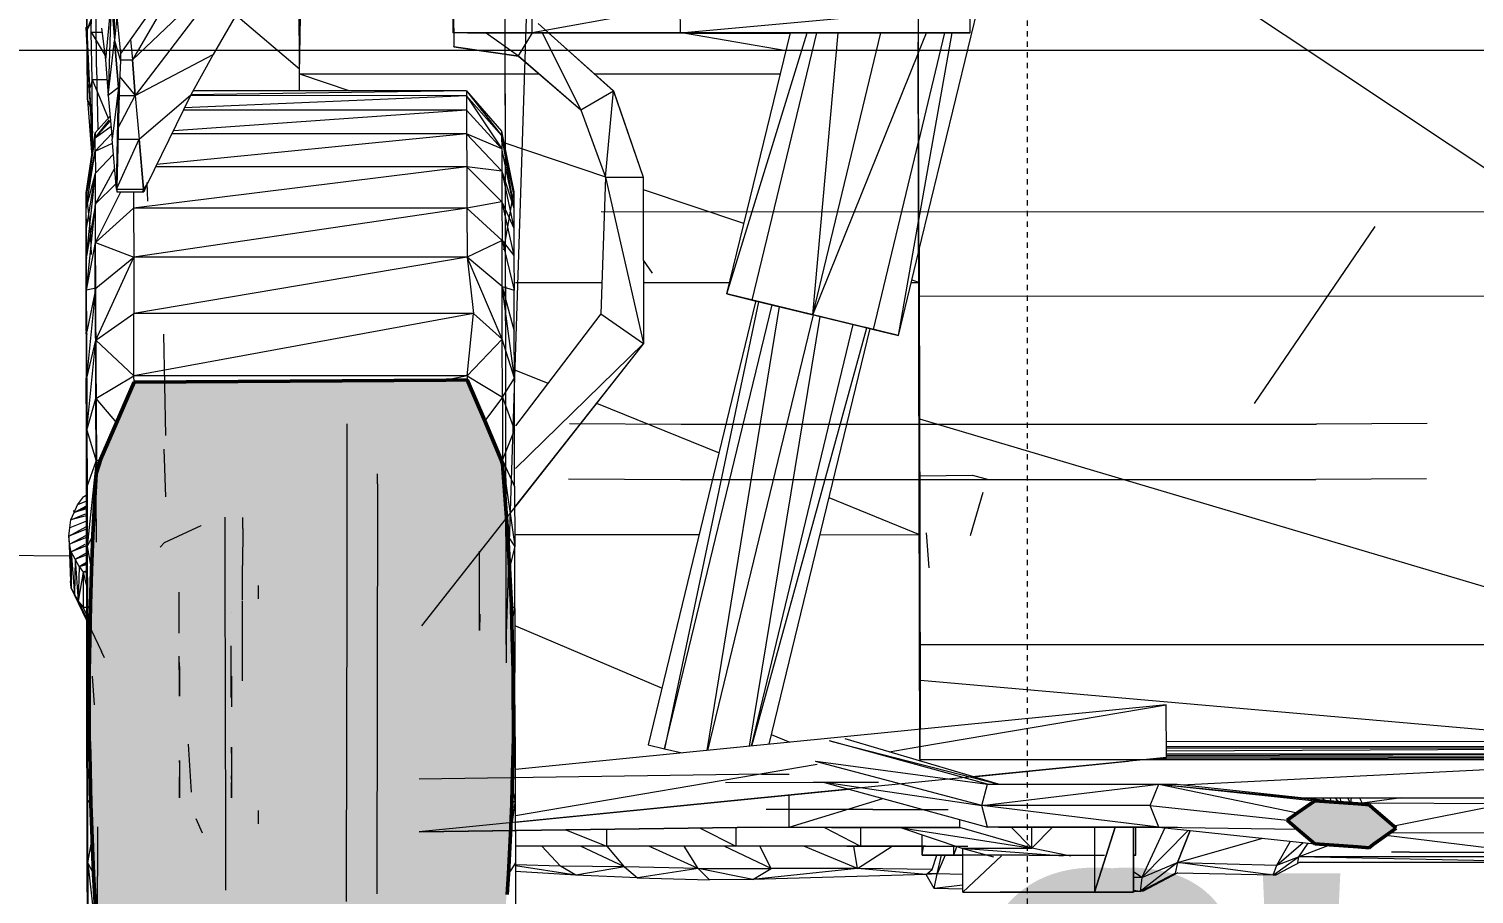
# Model space of a CAD drawing. Header units: inches. Extents: x -4179 to 1631, y -360 to 585.
# Drawn here: x 1429.9 to 1464.05, y -19.94 to 0.5 of the extents above; entities that cross this region are included whole.
import ezdxf

# ---------------------------------------------------------------- set-up
doc = ezdxf.new("R2010")
doc.units = ezdxf.units.IN
doc.header["$MEASUREMENT"] = 0
doc.linetypes.add('Aligning Line 1_8_', pattern=[0.25, 0.125, -0.125])
doc.linetypes.add('Grid Line 1_2_', pattern=[0.875, 0.5, -0.125, 0.125, -0.125])
for name, color, linetype, lineweight in [('0-5', 10, 'Continuous', 5), ('0-7', 7, 'Continuous', 9), ('A-FLOR-LEVL', 51, 'Continuous', 9), ('A-FLOR-LEVL-1', 51, 'Grid Line 1_2_', 9), ('A-GENM', 5, 'Continuous', 9), ('A-GENM-2', 250, 'Continuous', 50), ('C-TOPO', 7, 'Continuous', 9), ('G-ANNO-SYMB', 111, 'Aligning Line 1_8_', 9), ('G-ANNO-SYMB-2', 147, 'Aligning Line 1_8_', 9)]:
    doc.layers.add(name, color=color, linetype=linetype, lineweight=lineweight)
doc.styles.add('Century Gothic', font='ufonts.com_century-gothic.ttf', dxfattribs={"height": 9})

# ---------------------------------------------------------------- blocks, each defined once
blk = doc.blocks.new('CTR - 2nd Phase_rvt-2-BUILDING ELEVATION - SOUTH')
at = {"layer": 'A-FLOR-LEVL-1'}
blk.add_line((9609.49, 0), (12558.481, 0), dxfattribs=at)
at = {"layer": 'A-FLOR-LEVL', "insert": (12423.125, -19.449), "char_height": 9, "width": 150.288, "attachment_point": 1, "style": 'Century Gothic'}
blk.add_mtext('-2\' - 6" - STREET LEVEL', dxfattribs=at)
blk = doc.blocks.new('Land_Rover_Evoque_-_SUV_Car_Vehicle_Automobile_13067 - Land Rover EVOQUE_dwg-1230547-BUILDING ELEVATION - SOUTH')
at = {"layer": 'A-GENM'}
for p, q in [((12405.9, -13.478), (12405.608, -12.868)), ((12435.087, -17.669), (12435.128, -17.718)), ((12435.28, -17.669), (12435.29, -17.736)), ((12435.401, -17.67), (12435.459, -17.754)), ((12435.518, -17.67), (12435.523, -17.761)), ((12435.687, -17.67), (12435.754, -17.786)), ((12435.773, -17.67), (12435.761, -17.786)), ((12435.976, -17.67), (12436.036, -17.795)), ((12436.965, -17.67), (12436.036, -17.795)), ((12436.036, -17.795), (12435.847, -17.796)), ((12439.438, -17.809), (12436.036, -17.795)), ((12439.438, -17.809), (12436.783, -18.34)), ((12431.37, -18.374), (12430.828, -19.551)), ((12431.934, -18.435), (12430.828, -19.551)), ((12431.973, -18.439), (12431.67, -19.2)), ((12431.67, -19.2), (12431.973, -18.439)), ((12431.67, -19.2), (12433.69, -18.623)), ((12434.021, -19.261), (12434.34, -18.693)), ((12434.021, -19.261), (12434.643, -18.725)), ((12434.755, -18.737), (12434.528, -19.064)), ((12440.769, -19.064), (12436.596, -18.56)), ((12439.434, -18.503), (12436.689, -18.493)), ((12417.098, -19.286), (12416.652, -18.809)), ((12418.608, -19.299), (12417.564, -18.809)), ((12418.608, -19.299), (12418.199, -18.81)), ((12420.35, -19.338), (12419.178, -18.81)), ((12420.35, -19.338), (12420.019, -18.811)), ((12422.073, -19.337), (12420.964, -18.812)), ((12422.073, -19.337), (12421.801, -18.812)), ((12424.115, -19.338), (12422.847, -18.813)), ((12424.115, -19.338), (12424.024, -18.813)), ((12424.115, -19.338), (12424.928, -18.814)), ((12425.876, -19.361), (12425.987, -19.025)), ((12425.992, -19.468), (12426.096, -19.025)), ((12426.184, -19.025), (12425.992, -19.468)), ((12433.935, -19.493), (12434.528, -19.064)), ((12434.021, -19.261), (12434.528, -19.064)), ((12434.528, -19.064), (12434.507, -19.195)), ((12434.528, -19.064), (12435.272, -18.78)), ((12440.769, -19.064), (12434.528, -19.064)), ((12440.738, -19.193), (12434.528, -19.064)), ((12437.161, -18.95), (12436.729, -18.949)), ((12437.161, -18.95), (12443.047, -18.951)), ((12417.098, -19.286), (12416.034, -19.252)), ((12417.46, -19.494), (12416.034, -19.279)), ((12417.46, -19.494), (12416.034, -19.413)), ((12418.608, -19.299), (12417.098, -19.286)), ((12417.46, -19.494), (12417.098, -19.286)), ((12418.608, -19.299), (12417.46, -19.494)), ((12420.35, -19.338), (12418.608, -19.299)), ((12418.608, -19.299), (12418.911, -19.56)), ((12420.35, -19.338), (12418.911, -19.56)), ((12420.35, -19.338), (12422.073, -19.337)), ((12421.639, -19.601), (12420.35, -19.338)), ((12420.35, -19.338), (12420.613, -19.604)), ((12421.639, -19.601), (12422.073, -19.337)), ((12424.107, -19.339), (12421.639, -19.601)), ((12424.107, -19.338), (12422.073, -19.337)), ((12425.733, -19.48), (12424.115, -19.338)), ((12425.876, -19.361), (12424.115, -19.338)), ((12425.733, -19.48), (12425.876, -19.361)), ((12425.805, -19.467), (12425.755, -19.461)), ((12425.805, -19.467), (12425.807, -19.418)), ((12430.828, -19.551), (12430.632, -19.417)), ((12431.67, -19.2), (12430.791, -19.884)), ((12430.791, -19.884), (12431.613, -19.449)), ((12430.828, -19.551), (12431.67, -19.2)), ((12431.683, -19.441), (12430.861, -19.875)), ((12431.67, -19.2), (12431.614, -19.449)), ((12431.67, -19.2), (12431.614, -19.449)), ((12433.935, -19.493), (12431.666, -19.45)), ((12433.935, -19.493), (12431.67, -19.2)), ((12431.67, -19.2), (12434.021, -19.261)), ((12433.935, -19.493), (12434.021, -19.261)), ((12434.573, -19.189), (12434.003, -19.487)), ((12440.738, -19.193), (12434.561, -19.195)), ((12418.911, -19.56), (12417.46, -19.494)), ((12418.911, -19.56), (12420.613, -19.604)), ((12421.639, -19.601), (12420.613, -19.604)), ((12425.733, -19.48), (12421.639, -19.601)), ((12425.992, -19.468), (12425.733, -19.48)), ((12425.925, -19.811), (12425.733, -19.48)), ((12425.805, -19.467), (12425.746, -19.469)), ((12425.993, -19.466), (12425.805, -19.467)), ((12425.857, -19.474), (12425.805, -19.467)), ((12425.925, -19.811), (12425.992, -19.468)), ((12426.599, -19.731), (12425.925, -19.811)), ((12426.598, -19.481), (12425.992, -19.468)), ((12430.828, -19.551), (12430.632, -19.549)), ((12430.828, -19.551), (12430.791, -19.884)), ((12433.938, -19.485), (12434.003, -19.487)), ((12434.003, -19.487), (12433.943, -19.471)), ((12426.599, -19.823), (12425.925, -19.811)), ((12430.791, -19.884), (12430.633, -19.86)), ((12430.791, -19.884), (12430.633, -19.882)), ((12430.861, -19.875), (12430.792, -19.874))]:
    blk.add_line(p, q, dxfattribs=at)
blk = doc.blocks.new('Land_Rover_Evoque_-_SUV_Car_Vehicle_Automobile_13067 - Land_Rover_Evoque_-_SUV_Car_Vehicle_Automobile_13067-1230553-BUILDING ELEVATION - SOUTH')
blk.add_blockref('Land_Rover_Evoque_-_SUV_Car_Vehicle_Automobile_13067 - Land Rover EVOQUE_dwg-1230547-BUILDING ELEVATION - SOUTH', (0, 0))
blk = doc.blocks.new('Land_Rover_Evoque_-_SUV_Car_Vehicle_Automobile_13067 - Land Rover EVOQUE_dwg-V31-BUILDING ELEVATION - SOUTH')
at = {"layer": 'A-GENM'}
blk.add_hatch(color=256, dxfattribs=at).paths.add_polyline_path([(12414.924, -23.136), (12415.752, -21.116), (12415.949, -17.664), (12415.973, -14.54), (12415.85, -11.445), (12415.696, -9.678), (12414.877, -7.793), (12407, -7.882), (12406.122, -10.014), (12405.98, -13.466), (12405.964, -16.331), (12406.073, -19.685), (12406.19, -21.054), (12406.45, -21.703), (12407.048, -23.082), (12414.924, -23.136)], flags=0)
h = blk.add_hatch(color=256, dxfattribs=at)
h.paths.add_polyline_path([(12450.711, -18.858), (12452.022, -18.731), (12452.626, -18.215), (12451.974, -17.756), (12450.693, -17.86), (12450.076, -18.399), (12450.69, -18.842)], flags=0)
h.paths.add_polyline_path([(12436.2, -18.847), (12436.838, -18.388), (12436.198, -17.833), (12434.871, -17.775), (12434.261, -18.2), (12434.919, -18.755), (12435.935, -18.828)], flags=0)
for p, q in [((12415.812, -14.041), (12415.764, 12.052)), ((12415.812, -12.39), (12415.764, 12.052)), ((12415.812, -14.041), (12416.652, 12.053)), ((12428.67, 4.053), (12443.486, -5.812)), ((12410.925, -0.556), (12410.916, 3.598)), ((12425.563, -4.737), (12427.427, 2.953)), ((12425.543, 2.58), (12425.548, 0.187)), ((12408.478, 2.342), (12406.985, -0.223)), ((12409.551, 2.218), (12406.985, -0.223)), ((12409.551, 2.218), (12407.044, -1.067)), ((12406.536, 1.814), (12406.557, 0.23)), ((12410.925, -0.556), (12410.973, 1.995)), ((12405.912, 0.484), (12405.892, 1.615)), ((12405.913, -0.026), (12405.892, 1.615)), ((12407.916, 1.642), (12406.702, -0.076)), ((12409.872, 1.608), (12408.887, -0.101)), ((12405.893, 1.039), (12405.913, -0.026)), ((12405.915, -0.259), (12405.893, 1.039)), ((12405.893, 1.039), (12405.916, -1.17)), ((12405.913, -0.026), (12405.893, 1.039)), ((12406.008, 0.428), (12406.023, 1.208)), ((12406.48, 1.199), (12406.347, -0.223)), ((12406.48, 1.199), (12406.406, -1.067)), ((12406.48, 1.199), (12406.557, 0.23)), ((12406.48, 1.199), (12406.557, 0.23)), ((12414.551, 1.035), (12414.552, 0.411)), ((12416.426, 0.413), (12416.424, 1.037)), ((12419.924, 1.038), (12416.426, 0.413)), ((12419.926, 0.413), (12419.924, 1.038)), ((12419.926, 0.413), (12426.77, 1.037)), ((12426.77, 0.412), (12426.77, 1.037)), ((12405.912, 0.484), (12406.014, 0.743)), ((12406.129, -0.403), (12406.125, 0.743)), ((12406.614, 0.778), (12406.557, 0.23)), ((12406.614, 0.778), (12406.702, -0.076)), ((12410.927, -0.444), (12409.422, 0.828)), ((12414.57, 0.969), (12414.572, 0.085)), ((12405.877, 0.547), (12405.915, -0.259)), ((12405.912, 0.484), (12406.013, 0.675)), ((12405.992, -1.35), (12405.912, 0.484)), ((12405.971, -0.898), (12405.912, 0.484)), ((12405.912, 0.484), (12405.913, -0.026)), ((12406.031, -0.688), (12406.008, 0.428)), ((12406.008, 0.428), (12406.334, -0.123)), ((12406.008, 0.428), (12406.263, 0.428)), ((12406.25, 0.525), (12406.347, -0.223)), ((12416.314, 0.409), (12414.552, 0.411)), ((12414.897, 0.412), (12416.426, 0.413)), ((12415.341, 0.412), (12416.1, -0.136)), ((12416.929, 0.413), (12415.597, 0.411)), ((12416.1, -0.136), (12416.43, 0.412)), ((12420.163, 0.406), (12416.314, 0.409)), ((12419.926, 0.413), (12416.426, 0.413)), ((12416.426, 0.413), (12416.929, 0.413)), ((12416.564, 0.63), (12418.346, -0.964)), ((12417.572, -1.405), (12416.671, 0.412)), ((12416.807, 0.413), (12418.345, -0.963)), ((12416.812, 0.409), (12416.913, 0.409)), ((12416.812, 0.409), (12416.913, 0.409)), ((12416.913, 0.409), (12420.569, 0.407)), ((12420.313, 0.412), (12416.929, 0.413)), ((12426.77, 0.412), (12419.926, 0.413)), ((12419.926, 0.413), (12420.313, 0.412)), ((12420.046, 0.406), (12422.425, -0.01)), ((12420.163, 0.406), (12420.569, 0.407)), ((12426.769, 0.404), (12420.163, 0.406)), ((12426.772, 0.412), (12420.313, 0.412)), ((12420.624, 0.412), (12420.569, 0.407)), ((12420.569, 0.407), (12422.526, 0.406)), ((12421.024, -5.761), (12422.528, 0.412)), ((12421.024, -5.761), (12422.923, 0.412)), ((12421.623, -5.905), (12423.147, 0.412)), ((12423.053, -6.25), (12423.657, 0.412)), ((12423.053, -6.25), (12424.661, 0.412)), ((12425.587, -16.764), (12425.553, 0.412)), ((12425.554, -0.053), (12425.741, 0.412)), ((12425.558, -2.154), (12426.177, 0.412)), ((12425.562, -4.015), (12426.348, 0.412)), ((12426.77, 0.412), (12426.772, 0.412)), ((12406.406, -1.067), (12406.557, 0.23)), ((12406.655, -0.883), (12406.557, 0.23)), ((12406.557, 0.23), (12406.655, -0.883)), ((12406.557, 0.23), (12406.698, -0.25)), ((12406.936, 0.255), (12406.985, -0.223)), ((12406.936, 0.255), (12406.985, -0.223)), ((12414.572, 0.084), (12414.572, 0.085)), ((12414.572, 0.085), (12416.1, -0.136)), ((12414.572, 0.084), (12416.101, -0.138)), ((12425.548, 0.187), (12425.562, -7.031)), ((12425.587, -16.764), (12425.548, 0.187)), ((12405.913, -0.026), (12405.992, -1.35)), ((12405.916, -1.17), (12405.913, -0.026)), ((12405.992, -1.35), (12405.913, -0.026)), ((12406.347, -0.223), (12406.406, -1.067)), ((12406.698, -0.25), (12406.675, -0.746)), ((12406.69, -0.223), (12406.985, -0.223)), ((12406.702, -0.076), (12406.698, -0.25)), ((12406.985, -0.223), (12407.044, -1.067)), ((12407.044, -1.067), (12406.985, -0.223)), ((12407.044, -1.067), (12408.887, -0.101)), ((12408.887, -0.101), (12408.362, -1.052)), ((12416.1, -0.136), (12417.574, -1.406)), ((12416.1, -0.136), (12417.572, -1.405)), ((12416.101, -0.138), (12417.574, -1.406)), ((12423.053, -6.25), (12425.549, -0.065)), ((12406.129, -0.403), (12406.16, -1.885)), ((12406.673, -0.618), (12407.044, -1.067)), ((12410.926, -0.957), (12410.925, -0.556)), ((12410.925, -0.556), (12412.117, -0.957)), ((12410.925, -0.556), (12416.588, -0.557)), ((12417.892, -0.558), (12422.291, -0.559)), ((12405.971, -0.898), (12406.031, -0.732)), ((12405.971, -0.898), (12406.031, -0.79)), ((12405.992, -1.35), (12405.971, -0.898)), ((12406.035, -2.101), (12405.971, -0.898)), ((12406.035, -2.255), (12406.031, -0.688)), ((12406.031, -0.688), (12406.408, -1.609)), ((12406.031, -0.688), (12406.379, -0.688)), ((12406.655, -0.883), (12406.406, -1.067)), ((12406.655, -0.883), (12406.504, -2.103)), ((12406.602, -3.284), (12406.655, -0.883)), ((12406.665, -1.014), (12406.609, -3.235)), ((12406.675, -0.746), (12406.655, -0.883)), ((12406.655, -0.883), (12406.665, -1.014)), ((12406.655, -0.883), (12406.665, -1.015)), ((12406.675, -0.746), (12406.665, -1.014)), ((12414.872, -0.958), (12408.362, -1.052)), ((12414.872, -0.958), (12408.415, -0.956)), ((12414.872, -0.958), (12415.703, -1.909)), ((12414.872, -0.958), (12415.704, -2.015)), ((12414.872, -0.958), (12414.873, -1.074)), ((12417.572, -1.405), (12418.345, -0.963)), ((12418.156, -2.999), (12418.345, -0.963)), ((12418.345, -0.963), (12419.045, -2.999)), ((12418.346, -0.964), (12419.046, -3)), ((12405.916, -1.17), (12406.014, -2.407)), ((12405.916, -1.17), (12405.992, -1.35)), ((12405.992, -1.35), (12406.007, -1.569)), ((12405.992, -1.35), (12406.035, -1.96)), ((12405.992, -1.35), (12406.014, -2.407)), ((12406.007, -1.569), (12405.992, -1.35)), ((12406.035, -2.128), (12405.992, -1.35)), ((12406.406, -1.067), (12406.504, -2.103)), ((12406.642, -1.837), (12407.044, -1.067)), ((12406.664, -1.067), (12407.044, -1.067)), ((12407.044, -1.067), (12407.142, -2.103)), ((12407.044, -1.067), (12407.142, -2.103)), ((12407.142, -2.103), (12408.362, -1.052)), ((12408.362, -1.052), (12407.32, -3.182)), ((12414.873, -1.074), (12408.204, -1.365)), ((12414.873, -1.074), (12408.352, -1.072)), ((12415.704, -2.015), (12414.873, -1.074)), ((12414.873, -1.074), (12415.706, -2.333)), ((12414.873, -1.074), (12414.875, -1.42)), ((12406.098, -1.954), (12406.452, -1.56)), ((12406.099, -2.07), (12406.44, -1.647)), ((12406.099, -2.07), (12406.462, -1.666)), ((12414.875, -1.42), (12407.961, -1.908)), ((12414.875, -1.42), (12408.178, -1.418)), ((12415.706, -2.333), (12414.875, -1.42)), ((12414.875, -1.42), (12414.877, -1.977)), ((12417.572, -1.405), (12418.156, -2.999)), ((12405.888, -3.367), (12406.098, -1.954)), ((12406.098, -1.954), (12405.889, -3.463)), ((12406.098, -1.954), (12406.099, -2.07)), ((12406.099, -2.07), (12406.475, -1.798)), ((12406.101, -2.388), (12406.491, -1.966)), ((12414.877, -1.977), (12407.556, -2.699)), ((12414.877, -1.977), (12407.91, -1.975)), ((12415.706, -2.333), (12414.877, -1.977)), ((12414.877, -1.977), (12415.708, -2.861)), ((12414.877, -1.977), (12414.88, -2.756)), ((12415.703, -1.909), (12415.989, -3.35)), ((12415.703, -1.909), (12415.704, -2.015)), ((12415.703, -1.909), (12415.989, -3.446)), ((12415.704, -2.015), (12415.706, -2.333)), ((12415.704, -2.015), (12415.989, -3.446)), ((12415.704, -2.015), (12415.99, -3.735)), ((12405.889, -3.463), (12406.099, -2.07)), ((12405.889, -3.463), (12406.101, -2.388)), ((12405.891, -3.741), (12406.101, -2.388)), ((12406.039, -2.348), (12406.035, -2.255)), ((12406.101, -2.388), (12406.099, -2.07)), ((12406.101, -2.388), (12406.512, -2.199)), ((12406.101, -2.388), (12406.104, -2.907)), ((12406.602, -3.284), (12406.504, -2.103)), ((12406.602, -3.284), (12407.142, -2.103)), ((12406.628, -2.103), (12407.142, -2.103)), ((12407.24, -3.284), (12407.142, -2.103)), ((12407.142, -2.103), (12407.24, -3.284)), ((12415.706, -2.333), (12415.708, -2.861)), ((12415.712, -2.363), (12415.99, -3.735)), ((12415.757, -2.183), (12418.156, -2.991)), ((12424.486, -6.597), (12425.554, -2.171)), ((12406.014, -2.407), (12406.021, -2.473)), ((12406.104, -2.907), (12406.533, -2.46)), ((12405.891, -3.741), (12406.104, -2.907)), ((12405.893, -4.213), (12406.104, -2.907)), ((12405.895, -4.866), (12406.104, -2.907)), ((12406.106, -3.627), (12406.104, -2.907)), ((12406.106, -3.627), (12406.561, -2.788)), ((12414.88, -2.756), (12407.006, -3.734)), ((12414.88, -2.756), (12407.53, -2.754)), ((12415.708, -2.861), (12414.88, -2.756)), ((12414.88, -2.756), (12415.711, -3.582)), ((12414.88, -2.756), (12414.883, -3.736)), ((12415.708, -2.861), (12415.711, -3.582)), ((12415.708, -2.861), (12415.99, -3.735)), ((12415.708, -2.861), (12415.993, -4.206)), ((12418.156, -2.999), (12418.046, -6.226)), ((12418.156, -2.999), (12419.045, -2.999)), ((12418.156, -2.999), (12419.053, -6.927)), ((12419.045, -2.999), (12419.053, -6.927)), ((12419.046, -3), (12419.054, -6.929)), ((12405.887, -3.462), (12405.888, -3.367)), ((12405.888, -3.367), (12405.889, -3.463)), ((12405.888, -3.367), (12405.982, -4.24)), ((12406.106, -3.627), (12406.591, -3.155)), ((12406.109, -4.541), (12406.707, -3.346)), ((12406.602, -3.284), (12406.609, -3.235)), ((12406.602, -3.284), (12406.609, -3.345)), ((12406.602, -3.284), (12406.608, -3.29)), ((12406.602, -3.284), (12407.24, -3.284)), ((12406.609, -3.235), (12406.608, -3.29)), ((12406.608, -3.29), (12406.609, -3.345)), ((12406.609, -3.345), (12407.215, -3.349)), ((12407.005, -3.348), (12407.006, -3.734)), ((12407.24, -3.284), (12407.215, -3.349)), ((12407.215, -3.349), (12407.247, -3.349)), ((12407.24, -3.284), (12407.32, -3.182)), ((12407.24, -3.284), (12407.287, -3.255)), ((12407.24, -3.284), (12407.247, -3.349)), ((12407.24, -3.284), (12407.247, -3.349)), ((12407.287, -3.255), (12407.247, -3.349)), ((12407.32, -3.182), (12407.287, -3.255)), ((12407.344, -3.569), (12407.325, -3.127)), ((12415.752, -4.714), (12415.989, -3.35)), ((12415.987, -3.446), (12415.989, -3.35)), ((12415.989, -3.35), (12415.989, -3.446)), ((12419.047, -3.291), (12421.416, -4.089)), ((12405.888, -3.74), (12405.887, -3.462)), ((12405.887, -4.21), (12405.888, -3.74)), ((12405.891, -3.741), (12405.889, -3.463)), ((12405.893, -4.213), (12405.891, -3.741)), ((12406.106, -3.627), (12405.895, -4.866)), ((12405.898, -5.673), (12406.106, -3.627)), ((12406.109, -4.541), (12406.106, -3.627)), ((12406.109, -4.541), (12407.006, -3.734)), ((12414.883, -3.736), (12407.006, -3.734)), ((12407.006, -3.734), (12407.01, -4.887)), ((12414.883, -3.736), (12407.01, -4.887)), ((12415.711, -3.582), (12414.883, -3.736)), ((12414.883, -3.736), (12415.714, -4.495)), ((12414.883, -3.736), (12414.886, -4.889)), ((12415.711, -3.582), (12415.714, -4.495)), ((12415.711, -3.582), (12415.993, -4.206)), ((12415.711, -3.582), (12415.995, -4.85)), ((12415.989, -3.446), (12415.99, -3.735)), ((12415.99, -3.735), (12415.993, -4.206)), ((12461.78, -3.831), (12418.052, -3.819)), ((12425.078, -6.742), (12425.556, -4.049)), ((12405.888, -4.863), (12405.887, -4.21)), ((12405.893, -4.263), (12405.887, -4.21)), ((12405.895, -4.866), (12405.893, -4.213)), ((12405.982, -4.24), (12406.003, -4.826)), ((12415.993, -4.206), (12415.995, -4.85)), ((12436.337, -4.162), (12433.483, -8.35)), ((12405.898, -5.673), (12406.109, -4.541)), ((12406.104, -6.022), (12406.1, -4.567)), ((12406.112, -5.626), (12406.109, -4.541)), ((12406.109, -4.541), (12407.01, -4.887)), ((12415.714, -4.495), (12414.886, -4.889)), ((12415.716, -5.58), (12415.714, -4.495)), ((12415.714, -4.495), (12415.995, -4.85)), ((12415.714, -4.495), (12415.998, -5.667)), ((12425.078, -6.742), (12425.56, -4.752)), ((12425.587, -16.764), (12425.567, -4.723)), ((12425.587, -16.764), (12425.571, -4.707)), ((12425.577, -5.49), (12425.575, -4.691)), ((12405.888, -5.67), (12405.888, -4.863)), ((12405.895, -4.985), (12405.888, -4.863)), ((12405.888, -4.863), (12405.895, -4.923)), ((12405.898, -5.673), (12405.895, -4.866)), ((12406.129, -9.691), (12406.098, -4.855)), ((12406.1, -6.021), (12406.098, -4.855)), ((12406.129, -9.691), (12406.098, -5.09)), ((12406.102, -4.856), (12406.134, -9.692)), ((12406.112, -5.626), (12407.01, -4.887)), ((12406.115, -6.856), (12407.01, -4.887)), ((12414.886, -4.889), (12407.01, -4.887)), ((12407.01, -4.887), (12407.014, -6.218)), ((12414.886, -4.889), (12407.014, -6.218)), ((12415.719, -6.825), (12414.886, -4.889)), ((12415.716, -5.58), (12414.886, -4.889)), ((12414.886, -4.889), (12415.039, -6.22)), ((12415.995, -4.85), (12415.998, -5.667)), ((12419.05, -4.963), (12419.26, -5.268)), ((12425.396, -5.429), (12425.577, -5.49)), ((12405.889, -6.639), (12405.888, -5.67)), ((12405.898, -5.742), (12405.888, -5.67)), ((12406.112, -5.626), (12405.898, -5.673)), ((12405.9, -6.644), (12405.898, -5.673)), ((12406.112, -5.626), (12405.9, -6.644)), ((12405.903, -7.753), (12406.112, -5.626)), ((12406.115, -6.856), (12406.112, -5.626)), ((12415.719, -6.825), (12415.716, -5.58)), ((12415.716, -5.58), (12415.998, -5.667)), ((12416.004, -7.747), (12415.717, -5.586)), ((12415.718, -5.586), (12416, -6.637)), ((12416, -6.637), (12415.998, -5.667)), ((12416.034, -5.487), (12418.071, -5.488)), ((12419.051, -5.488), (12421.09, -5.489)), ((12421.624, -5.907), (12421.024, -5.761)), ((12424.488, -6.599), (12421.024, -5.761)), ((12421.024, -5.761), (12425.078, -6.742)), ((12421.024, -5.761), (12421.623, -5.905)), ((12425.381, -5.49), (12425.577, -5.49)), ((12425.59, -11.449), (12425.577, -5.49)), ((12425.587, -16.764), (12425.577, -5.49)), ((12406.134, -9.692), (12406.104, -6.022)), ((12421.705, -5.945), (12419.169, -16.412)), ((12421.776, -5.945), (12419.555, -16.507)), ((12419.555, -16.507), (12422.097, -6.019)), ((12422.263, -6.059), (12420.553, -16.549)), ((12421.623, -5.905), (12423.053, -6.25)), ((12421.624, -5.907), (12423.056, -6.253)), ((12421.624, -5.907), (12421.71, -5.927)), ((12425.577, -5.807), (12443.486, -5.812)), ((12406.115, -6.856), (12407.014, -6.218)), ((12415.039, -6.22), (12407.014, -6.218)), ((12407.017, -7.692), (12407.014, -6.218)), ((12415.039, -6.22), (12407.017, -7.692)), ((12414.893, -7.694), (12415.039, -6.22)), ((12415.719, -6.825), (12415.039, -6.22)), ((12418.046, -6.226), (12416.034, -8.877)), ((12418.046, -6.226), (12419.053, -6.927)), ((12423.063, -6.252), (12420.568, -16.547)), ((12421.556, -16.449), (12423.226, -6.292)), ((12424.003, -6.48), (12421.597, -16.445)), ((12424.486, -6.597), (12423.053, -6.25)), ((12424.488, -6.599), (12423.056, -6.253)), ((12405.889, -6.639), (12405.891, -7.748)), ((12405.889, -6.639), (12405.9, -6.718)), ((12405.901, -6.848), (12405.89, -6.661)), ((12405.903, -7.753), (12405.9, -6.644)), ((12407.715, -6.713), (12407.761, -9.104)), ((12414.893, -7.694), (12415.719, -6.825)), ((12415.723, -8.198), (12415.719, -6.825)), ((12416.004, -7.747), (12415.719, -6.825)), ((12416.004, -7.747), (12416, -6.637)), ((12421.614, -16.443), (12424.332, -6.559)), ((12424.399, -6.575), (12422.018, -16.403)), ((12425.078, -6.742), (12424.276, -6.548)), ((12424.398, -6.578), (12424.488, -6.599)), ((12425.078, -6.742), (12424.486, -6.597)), ((12424.488, -6.599), (12425.078, -6.742)), ((12405.903, -7.753), (12406.115, -6.856)), ((12405.906, -8.983), (12406.115, -6.856)), ((12406.118, -8.229), (12406.115, -6.856)), ((12406.115, -6.856), (12407.017, -7.692)), ((12419.054, -6.929), (12413.807, -13.603)), ((12416.034, -9.882), (12419.053, -6.927)), ((12419.053, -6.927), (12416.034, -10.766)), ((12425.562, -7.031), (12425.581, -16.757)), ((12425.587, -16.764), (12425.562, -7.031)), ((12418.725, -7.347), (12418.701, -7.377)), ((12405.893, -8.978), (12405.891, -7.748)), ((12405.903, -7.824), (12405.891, -7.748)), ((12405.891, -7.748), (12405.904, -7.983)), ((12405.903, -7.753), (12405.906, -8.983)), ((12406.118, -8.229), (12407.017, -7.692)), ((12407.018, -7.842), (12406.606, -8.803)), ((12414.893, -7.694), (12407.017, -7.692)), ((12407.018, -7.842), (12407.017, -7.692)), ((12407.018, -7.842), (12414.394, -7.796)), ((12414.893, -7.694), (12414.394, -7.796)), ((12414.893, -7.793), (12414.394, -7.796)), ((12414.893, -7.694), (12415.723, -8.198)), ((12414.893, -7.694), (12414.893, -7.793)), ((12415.304, -8.755), (12414.893, -7.793)), ((12415.723, -8.198), (12416.004, -7.747)), ((12416.007, -8.976), (12416.004, -7.747)), ((12416.034, -7.56), (12416.798, -7.871)), ((12405.906, -8.983), (12406.118, -8.229)), ((12406.122, -9.705), (12406.118, -8.229)), ((12406.118, -8.229), (12406.606, -8.803)), ((12415.723, -8.198), (12415.304, -8.755)), ((12415.723, -8.198), (12415.726, -9.692)), ((12415.723, -8.198), (12416.007, -8.976)), ((12417.946, -8.338), (12420.84, -9.516)), ((12406.606, -8.803), (12406.235, -9.66)), ((12412.057, -9.054), (12412.056, -8.828)), ((12415.304, -8.755), (12415.696, -9.678)), ((12417.303, -8.819), (12419.947, -8.836)), ((12419.947, -8.836), (12434.96, -8.84)), ((12443.506, -14.049), (12425.584, -8.718)), ((12437.57, -8.824), (12434.96, -8.84)), ((12405.895, -10.307), (12405.893, -8.978)), ((12405.893, -8.978), (12405.906, -9.047)), ((12405.906, -8.983), (12405.91, -10.314)), ((12405.906, -8.983), (12406.12, -9.705)), ((12412.056, -9.711), (12412.057, -9.054)), ((12415.726, -9.692), (12416.007, -8.976)), ((12416.01, -10.307), (12416.007, -8.976)), ((12407.723, -9.432), (12407.763, -10.552)), ((12405.91, -10.314), (12406.122, -9.714)), ((12406.122, -9.714), (12405.913, -11.725)), ((12406.122, -9.714), (12406.235, -9.66)), ((12406.122, -9.714), (12406.123, -10.003)), ((12406.122, -9.714), (12406.187, -9.805)), ((12406.123, -10.003), (12406.187, -9.805)), ((12406.235, -9.66), (12406.187, -9.805)), ((12412.055, -10.762), (12412.056, -9.711)), ((12415.696, -9.678), (12415.727, -9.772)), ((12415.726, -9.692), (12416.01, -10.307)), ((12415.726, -9.692), (12416.013, -11.723)), ((12415.726, -9.692), (12415.727, -9.772)), ((12415.727, -9.772), (12415.852, -11.47)), ((12405.895, -10.307), (12405.91, -10.165)), ((12406.123, -10.003), (12406.044, -11.457)), ((12412.77, -10.248), (12412.769, -10.015)), ((12417.286, -10.127), (12419.93, -10.144)), ((12419.93, -10.144), (12434.943, -10.148)), ((12425.587, -10.055), (12426.828, -10.043)), ((12426.828, -10.043), (12427.205, -10.149)), ((12437.554, -10.132), (12434.943, -10.148)), ((12405.684, -10.747), (12405.822, -10.558)), ((12405.895, -10.516), (12405.822, -10.558)), ((12405.822, -10.558), (12405.895, -10.526)), ((12405.895, -10.535), (12405.822, -10.558)), ((12405.897, -11.719), (12405.895, -10.307)), ((12405.91, -10.37), (12405.895, -10.307)), ((12405.91, -10.314), (12405.913, -11.725)), ((12412.77, -10.248), (12412.751, -19.937)), ((12416.01, -10.307), (12416.013, -11.723)), ((12423.431, -10.57), (12425.59, -11.449)), ((12426.782, -11.471), (12427.077, -10.443)), ((12405.524, -11.097), (12405.604, -10.923)), ((12405.591, -10.88), (12405.594, -10.944)), ((12405.604, -10.923), (12405.684, -10.747)), ((12405.604, -10.923), (12405.896, -10.767)), ((12405.604, -10.923), (12405.896, -10.8)), ((12405.896, -10.841), (12405.604, -10.923)), ((12405.895, -10.656), (12405.684, -10.747)), ((12406.117, -10.662), (12406.121, -11.625)), ((12406.117, -10.662), (12406.12, -11.473)), ((12412.054, -12.133), (12412.055, -10.762)), ((12405.48, -11.482), (12405.896, -11.259)), ((12405.502, -11.288), (12405.524, -11.097)), ((12405.896, -11.131), (12405.502, -11.288)), ((12405.524, -11.097), (12405.875, -10.959)), ((12405.896, -11), (12405.524, -11.097)), ((12407.738, -11.632), (12408.604, -11.236)), ((12408.604, -11.236), (12408.604, -11.236)), ((12409.173, -12.322), (12409.172, -11.033)), ((12409.585, -11.305), (12409.585, -11.041)), ((12405.48, -11.482), (12405.502, -11.288)), ((12405.897, -11.32), (12405.48, -11.482)), ((12405.48, -11.482), (12405.517, -12.549)), ((12405.496, -11.67), (12405.48, -11.482)), ((12405.496, -11.67), (12405.897, -11.457)), ((12405.897, -11.513), (12405.496, -11.67)), ((12405.897, -11.719), (12405.912, -11.548)), ((12406.044, -11.457), (12405.913, -11.725)), ((12406.044, -11.457), (12406.014, -12.294)), ((12409.585, -11.305), (12409.583, -12.178)), ((12415.892, -12.243), (12415.852, -11.47)), ((12416.013, -11.723), (12415.852, -11.47)), ((12416.034, -11.446), (12420.372, -11.447)), ((12423.218, -11.448), (12425.59, -11.449)), ((12425.588, -16.048), (12425.59, -11.449)), ((12425.599, -16.047), (12425.59, -11.449)), ((12425.731, -11.408), (12425.736, -11.413)), ((12425.731, -11.408), (12425.8, -12.234)), ((12405.496, -11.675), (12405.517, -12.549)), ((12405.496, -11.675), (12405.534, -12.706)), ((12405.532, -11.856), (12405.497, -11.675)), ((12405.532, -11.856), (12405.864, -11.675)), ((12405.898, -11.712), (12405.532, -11.856)), ((12405.626, -12.03), (12405.532, -11.856)), ((12405.532, -11.856), (12405.534, -12.706)), ((12405.532, -11.856), (12405.608, -12.868)), ((12405.626, -12.03), (12405.898, -11.877)), ((12405.626, -12.03), (12405.898, -11.924)), ((12405.9, -13.19), (12405.897, -11.719)), ((12405.913, -11.992), (12405.897, -11.719)), ((12405.897, -11.719), (12405.913, -11.764)), ((12405.913, -11.725), (12405.916, -13.197)), ((12405.913, -11.725), (12406.014, -12.294)), ((12407.637, -11.741), (12407.738, -11.632)), ((12407.637, -11.741), (12407.637, -11.741)), ((12407.637, -11.741), (12407.637, -11.741)), ((12415.18, -13.717), (12415.183, -11.837)), ((12416.013, -11.723), (12415.892, -12.243)), ((12416.016, -13.197), (12416.013, -11.723)), ((12405.626, -12.03), (12405.608, -12.868)), ((12405.72, -12.199), (12405.626, -12.03)), ((12405.626, -12.03), (12405.702, -13.023)), ((12405.72, -12.199), (12405.702, -13.023)), ((12405.72, -12.199), (12405.898, -12.1)), ((12405.72, -12.199), (12405.898, -12.13)), ((12405.72, -12.199), (12405.898, -12.157)), ((12405.72, -12.199), (12405.814, -12.335)), ((12409.582, -12.99), (12409.583, -12.178)), ((12412.05, -13.728), (12412.054, -12.133)), ((12415.936, -13.12), (12415.892, -12.243)), ((12405.517, -12.549), (12405.534, -12.706)), ((12405.534, -12.706), (12405.517, -12.549)), ((12405.814, -12.335), (12405.702, -13.023)), ((12405.898, -12.305), (12405.814, -12.335)), ((12405.814, -12.335), (12405.898, -12.324)), ((12405.814, -12.335), (12405.817, -13.165)), ((12405.814, -12.335), (12405.899, -12.668)), ((12406.014, -12.294), (12405.986, -13.111)), ((12409.178, -15.438), (12409.173, -12.322)), ((12415.818, -14.48), (12415.812, -12.39)), ((12405.534, -12.706), (12405.608, -12.868)), ((12405.608, -12.868), (12405.534, -12.706)), ((12405.608, -12.868), (12405.702, -13.023)), ((12405.702, -13.023), (12405.608, -12.868)), ((12405.608, -12.868), (12406.25, -14.207)), ((12405.9, -13.476), (12405.608, -12.868)), ((12408.085, -13.775), (12408.083, -12.81)), ((12409.951, -12.651), (12409.952, -12.966)), ((12405.702, -13.023), (12405.817, -13.165)), ((12405.817, -13.165), (12405.702, -13.023)), ((12405.9, -13.423), (12405.702, -13.023)), ((12405.702, -13.023), (12405.9, -13.448)), ((12405.817, -13.165), (12405.9, -13.169)), ((12405.9, -13.169), (12405.817, -13.165)), ((12405.9, -13.347), (12405.817, -13.165)), ((12405.902, -14.698), (12405.9, -13.19)), ((12405.916, -13.197), (12405.986, -13.111)), ((12405.916, -13.197), (12405.919, -14.704)), ((12405.986, -13.111), (12405.965, -14.317)), ((12409.314, -13.29), (12409.314, -13.29)), ((12409.314, -13.29), (12409.314, -13.29)), ((12409.578, -14.905), (12409.582, -13.013)), ((12415.947, -13.548), (12415.936, -13.12)), ((12416.016, -13.197), (12415.936, -13.12)), ((12415.947, -13.548), (12416.016, -13.197)), ((12416.016, -13.197), (12416.019, -14.704)), ((12415.189, -13.328), (12415.18, -13.717)), ((12415.977, -14.691), (12415.947, -13.548)), ((12416.034, -13.604), (12419.494, -15.073)), ((12412.048, -15.439), (12412.05, -13.728)), ((12405.965, -14.317), (12405.919, -14.704)), ((12405.965, -14.317), (12405.959, -14.688)), ((12406.324, -14.357), (12406.25, -14.207)), ((12408.085, -14.645), (12408.085, -14.322)), ((12409.315, -14.794), (12409.314, -14.074)), ((12409.315, -14.286), (12409.314, -14.074)), ((12425.595, -14.044), (12443.506, -14.049)), ((12405.902, -14.698), (12405.919, -14.457)), ((12408.085, -14.645), (12408.086, -15.266)), ((12408.085, -14.645), (12408.086, -15.266)), ((12408.088, -14.471), (12408.088, -14.944)), ((12408.088, -14.471), (12408.089, -14.645)), ((12408.089, -14.645), (12408.09, -15.267)), ((12405.906, -16.217), (12405.902, -14.698)), ((12405.92, -14.962), (12405.902, -14.698)), ((12405.919, -14.704), (12405.959, -14.688)), ((12405.922, -16.224), (12405.919, -14.704)), ((12405.959, -14.688), (12405.962, -15.925)), ((12406.03, -14.793), (12406.075, -15.472)), ((12408.088, -14.944), (12408.09, -15.267)), ((12409.315, -15.301), (12409.315, -14.794)), ((12409.318, -14.795), (12409.32, -15.516)), ((12415.977, -14.691), (12415.978, -14.942)), ((12415.977, -14.691), (12416.019, -14.704)), ((12415.978, -14.942), (12416.019, -14.704)), ((12415.98, -16.239), (12415.978, -14.942)), ((12416.021, -16.226), (12416.019, -14.704)), ((12443.516, -16.464), (12425.597, -14.897)), ((12409.319, -15.302), (12409.32, -15.516)), ((12409.185, -18.556), (12409.178, -15.438)), ((12412.044, -17.152), (12412.048, -15.439)), ((12431.407, -15.469), (12416.034, -16.998)), ((12425.588, -16.459), (12431.407, -15.469)), ((12431.409, -16.716), (12431.407, -15.469)), ((12405.922, -16.224), (12405.962, -15.925)), ((12405.962, -15.925), (12405.962, -16.24)), ((12405.909, -17.725), (12405.906, -16.217)), ((12405.923, -16.458), (12405.906, -16.217)), ((12405.925, -17.731), (12405.922, -16.224)), ((12405.922, -16.224), (12405.97, -16.612)), ((12405.922, -16.224), (12405.962, -16.24)), ((12405.97, -16.612), (12405.962, -16.24)), ((12415.98, -16.239), (12415.955, -17.383)), ((12416.021, -16.226), (12415.98, -16.239)), ((12416.021, -16.226), (12416.025, -17.734)), ((12422.075, -16.169), (12422.51, -16.354)), ((12427.179, -17.345), (12423.451, -16.325)), ((12423.479, -16.329), (12427.439, -17.345)), ((12427.441, -17.346), (12423.819, -16.275)), ((12455.583, -16.345), (12431.41, -16.339)), ((12405.995, -17.817), (12405.97, -16.612)), ((12408.3, -16.402), (12408.365, -17.532)), ((12409.32, -16.613), (12409.319, -16.472)), ((12409.32, -16.613), (12409.319, -16.534)), ((12409.321, -16.473), (12409.321, -16.535)), ((12409.321, -16.535), (12409.322, -17.227)), ((12409.321, -16.535), (12409.322, -16.781)), ((12431.41, -16.717), (12413.758, -18.474)), ((12419.169, -16.412), (12419.555, -16.507)), ((12419.555, -16.507), (12419.972, -16.606)), ((12424.86, -16.583), (12425.587, -16.459)), ((12425.587, -16.764), (12425.587, -16.435)), ((12430.983, -16.758), (12431.409, -16.716)), ((12431.093, -16.749), (12443.539, -16.708)), ((12431.41, -16.717), (12431.409, -16.716)), ((12443.516, -16.464), (12431.41, -16.461)), ((12443.545, -16.501), (12431.41, -16.498)), ((12431.41, -16.556), (12443.545, -16.501)), ((12443.541, -16.637), (12431.41, -16.634)), ((12431.41, -16.664), (12443.541, -16.637)), ((12443.539, -16.708), (12431.41, -16.705)), ((12408.09, -16.784), (12408.091, -17.173)), ((12408.092, -16.835), (12408.093, -16.784)), ((12408.092, -16.835), (12408.093, -17.276)), ((12408.093, -16.784), (12408.094, -17.616)), ((12409.322, -16.781), (12409.323, -17.148)), ((12416.034, -18.085), (12423.155, -16.873)), ((12427.046, -17.852), (12423.117, -16.813)), ((12423.126, -16.799), (12427.179, -17.345)), ((12425.581, -16.757), (12435.322, -16.759)), ((12425.587, -16.764), (12425.581, -16.757)), ((12425.587, -16.764), (12435.322, -16.759)), ((12425.587, -16.764), (12443.496, -16.769)), ((12443.496, -16.769), (12425.587, -16.764)), ((12426.846, -17.17), (12430.514, -16.805)), ((12431.764, -17.358), (12443.496, -16.769)), ((12435.322, -16.759), (12443.49, -16.762)), ((12408.092, -17.615), (12408.091, -17.173)), ((12408.093, -17.666), (12408.093, -17.276)), ((12409.321, -17.226), (12409.32, -17.147)), ((12409.321, -17.226), (12409.322, -17.672)), ((12409.322, -17.672), (12409.321, -17.307)), ((12412.041, -18.746), (12412.044, -17.152)), ((12421.84, -17.111), (12413.755, -17.225)), ((12415.955, -17.383), (12415.945, -17.811)), ((12416.025, -17.734), (12415.955, -17.383)), ((12420.995, -17.304), (12423.062, -17.302)), ((12421.84, -17.111), (12422.497, -17.11)), ((12423.062, -17.302), (12424.606, -17.299)), ((12423.332, -17.306), (12427.182, -18.358)), ((12423.44, -17.314), (12427.046, -17.852)), ((12427.046, -17.852), (12427.179, -17.345)), ((12427.046, -17.852), (12431.231, -17.347)), ((12427.179, -17.345), (12427.441, -17.346)), ((12427.179, -17.345), (12431.231, -17.347)), ((12431.029, -17.853), (12431.231, -17.347)), ((12431.231, -17.347), (12431.667, -17.347)), ((12431.231, -17.347), (12435.933, -17.814)), ((12431.231, -17.347), (12434.919, -17.742)), ((12431.231, -17.347), (12434.51, -18.026)), ((12431.667, -17.347), (12436.198, -17.833)), ((12405.912, -19.197), (12405.909, -17.725)), ((12405.928, -19.203), (12405.925, -17.731)), ((12405.925, -17.731), (12405.995, -17.817)), ((12408.092, -17.615), (12408.092, -17.666)), ((12416.025, -17.734), (12415.912, -18.517)), ((12416.025, -17.734), (12415.945, -17.811)), ((12416.025, -17.734), (12416.028, -19.208)), ((12416.034, -18.246), (12423.905, -17.463)), ((12422.5, -18.359), (12422.498, -17.604)), ((12422.5, -18.359), (12424.71, -17.683)), ((12434.919, -17.742), (12434.51, -18.026)), ((12434.67, -17.669), (12443.511, -17.672)), ((12435.933, -17.814), (12434.919, -17.742)), ((12405.995, -17.817), (12406.027, -18.633)), ((12409.962, -18.282), (12409.962, -17.967)), ((12415.945, -17.811), (12415.912, -18.517)), ((12422.692, -17.948), (12421.956, -17.946)), ((12424.472, -17.948), (12422.692, -17.948)), ((12424.472, -17.948), (12426.251, -17.948)), ((12431.234, -18.36), (12427.046, -17.852)), ((12431.029, -17.853), (12427.046, -17.852)), ((12427.182, -18.358), (12427.046, -17.852)), ((12431.234, -18.36), (12431.029, -17.853)), ((12431.029, -17.853), (12434.261, -18.2)), ((12434.261, -18.2), (12434.51, -18.026)), ((12436.198, -17.833), (12435.933, -17.814)), ((12436.198, -17.833), (12436.294, -17.923)), ((12436.838, -18.388), (12436.294, -17.923)), ((12406.153, -18.352), (12406.139, -21.945)), ((12406.153, -18.352), (12406.141, -22.523)), ((12408.633, -18.506), (12408.488, -18.162)), ((12408.633, -18.506), (12408.488, -18.162)), ((12408.489, -18.162), (12408.488, -18.162)), ((12421.843, -18.36), (12413.757, -18.473)), ((12413.759, -18.475), (12421.843, -18.36)), ((12422.5, -18.359), (12416.034, -18.443)), ((12417.22, -18.428), (12418.183, -18.809)), ((12418.182, -18.415), (12418.183, -18.809)), ((12420.397, -18.386), (12421.24, -18.81)), ((12421.239, -18.375), (12421.24, -18.81)), ((12421.843, -18.36), (12422.5, -18.359)), ((12421.843, -18.36), (12425.151, -18.374)), ((12425.151, -18.374), (12422.5, -18.359)), ((12426.533, -18.373), (12422.5, -18.359)), ((12423.328, -18.366), (12424.18, -18.812)), ((12424.179, -18.37), (12424.18, -18.812)), ((12425.151, -18.374), (12426.533, -18.373)), ((12425.151, -18.374), (12426.575, -18.859)), ((12425.151, -18.374), (12428.229, -18.859)), ((12426.533, -18.373), (12426.532, -18.181)), ((12428.229, -18.859), (12426.533, -18.373)), ((12427.443, -18.359), (12427.182, -18.358)), ((12431.234, -18.36), (12427.182, -18.358)), ((12427.443, -18.359), (12431.669, -18.36)), ((12428.229, -18.859), (12427.739, -18.359)), ((12428.229, -18.859), (12428.228, -18.359)), ((12428.229, -18.859), (12428.716, -18.36)), ((12429.709, -18.36), (12429.712, -19.897)), ((12429.709, -18.36), (12429.712, -19.897)), ((12429.712, -19.897), (12430.196, -18.36)), ((12430.196, -18.36), (12429.712, -19.897)), ((12430.633, -19.9), (12430.63, -18.36)), ((12430.63, -18.36), (12430.633, -19.9)), ((12430.688, -19.026), (12430.687, -18.36)), ((12431.234, -18.36), (12434.919, -18.755)), ((12431.234, -18.36), (12431.669, -18.36)), ((12431.234, -18.36), (12434.51, -18.411)), ((12434.261, -18.2), (12434.51, -18.411)), ((12434.51, -18.411), (12434.919, -18.755)), ((12436.297, -18.771), (12436.838, -18.388)), ((12405.928, -19.203), (12406.027, -18.633)), ((12406.061, -19.473), (12406.027, -18.633)), ((12409.19, -19.85), (12409.185, -18.556)), ((12412.037, -20.117), (12412.041, -18.746)), ((12415.912, -18.517), (12415.868, -19.463)), ((12425.641, -19.024), (12425.64, -18.541)), ((12434.919, -18.755), (12435.935, -18.828)), ((12436.2, -18.847), (12436.297, -18.771)), ((12405.912, -19.197), (12405.927, -18.919)), ((12418.183, -18.809), (12416.034, -18.807)), ((12417.681, -18.809), (12416.034, -18.808)), ((12420.892, -18.811), (12417.681, -18.809)), ((12418.183, -18.81), (12417.681, -18.809)), ((12418.183, -18.809), (12417.681, -18.809)), ((12421.24, -18.81), (12418.183, -18.809)), ((12421.24, -18.81), (12420.892, -18.811)), ((12423.862, -18.813), (12420.892, -18.811)), ((12421.24, -18.812), (12420.892, -18.811)), ((12424.18, -18.812), (12421.24, -18.81)), ((12423.862, -18.813), (12424.18, -18.812)), ((12423.862, -18.813), (12426.715, -18.814)), ((12423.862, -18.813), (12424.18, -18.813)), ((12425.718, -18.813), (12424.18, -18.812)), ((12425.641, -19.024), (12425.674, -18.813)), ((12425.641, -19.024), (12426.384, -19.023)), ((12426.387, -19.026), (12425.641, -19.024)), ((12426.384, -19.023), (12426.384, -18.794)), ((12426.384, -19.023), (12426.46, -18.82)), ((12426.384, -19.023), (12426.597, -19.023)), ((12428.166, -19.027), (12426.387, -19.026)), ((12426.575, -18.859), (12427.322, -19.064)), ((12426.575, -18.859), (12428.968, -19.043)), ((12426.575, -18.859), (12428.229, -18.859)), ((12426.599, -19.897), (12426.597, -18.865)), ((12426.599, -19.897), (12427.511, -19.042)), ((12428.166, -19.027), (12429.945, -19.027)), ((12429.154, -19.045), (12428.229, -18.859)), ((12430.631, -19.026), (12430.688, -19.026)), ((12430.688, -19.026), (12430.631, -19.026)), ((12435.935, -18.828), (12436.2, -18.847)), ((12405.912, -19.197), (12405.928, -19.151)), ((12405.915, -20.609), (12405.912, -19.197)), ((12405.928, -19.373), (12405.912, -19.197)), ((12405.928, -19.203), (12405.93, -20.615)), ((12405.928, -19.203), (12406.061, -19.473)), ((12405.928, -19.203), (12406.145, -21.21)), ((12415.868, -19.463), (12415.833, -19.95)), ((12416.028, -19.208), (12415.868, -19.463)), ((12416.028, -19.208), (12416.03, -20.622)), ((12406.061, -19.473), (12406.144, -20.917)), ((12426.599, -19.897), (12427.481, -19.899)), ((12426.599, -19.897), (12429.712, -19.897)), ((12426.599, -19.897), (12430.633, -19.9)), ((12430.633, -19.9), (12427.481, -19.899)), ((12430.633, -19.9), (12427.481, -19.899)), ((12429.712, -19.897), (12430.633, -19.9))]:
    blk.add_line(p, q, dxfattribs=at)
at = {"layer": 'A-GENM-2'}
for p, q in [((12406.606, -8.803), (12407.018, -7.842)), ((12407.018, -7.842), (12414.394, -7.796)), ((12414.394, -7.796), (12414.893, -7.793)), ((12414.893, -7.793), (12415.304, -8.755)), ((12406.235, -9.66), (12406.606, -8.803)), ((12415.304, -8.755), (12415.696, -9.678)), ((12406.123, -10.003), (12406.187, -9.805)), ((12406.187, -9.805), (12406.235, -9.66)), ((12415.696, -9.678), (12415.727, -9.772)), ((12415.727, -9.772), (12415.852, -11.47)), ((12406.044, -11.457), (12406.123, -10.003)), ((12406.014, -12.294), (12406.044, -11.457)), ((12415.852, -11.47), (12415.892, -12.243)), ((12415.892, -12.243), (12415.936, -13.12)), ((12405.986, -13.111), (12406.014, -12.294)), ((12405.965, -14.317), (12405.986, -13.111)), ((12415.936, -13.12), (12415.947, -13.548)), ((12415.947, -13.548), (12415.977, -14.691)), ((12405.959, -14.688), (12405.965, -14.317)), ((12405.962, -15.925), (12405.959, -14.688)), ((12415.977, -14.691), (12415.978, -14.942)), ((12415.978, -14.942), (12415.98, -16.239)), ((12405.962, -16.24), (12405.962, -15.925)), ((12405.97, -16.612), (12405.962, -16.24)), ((12415.98, -16.239), (12415.955, -17.383)), ((12405.995, -17.817), (12405.97, -16.612)), ((12415.955, -17.383), (12415.945, -17.811)), ((12434.51, -18.026), (12434.919, -17.742)), ((12434.919, -17.742), (12435.933, -17.814)), ((12406.027, -18.633), (12405.995, -17.817)), ((12415.945, -17.811), (12415.912, -18.517)), ((12434.261, -18.2), (12434.51, -18.026)), ((12435.933, -17.814), (12436.198, -17.833)), ((12436.198, -17.833), (12436.294, -17.923)), ((12436.294, -17.923), (12436.838, -18.388)), ((12434.51, -18.411), (12434.261, -18.2)), ((12434.919, -18.755), (12434.51, -18.411)), ((12436.838, -18.388), (12436.297, -18.771)), ((12406.061, -19.473), (12406.027, -18.633)), ((12415.912, -18.517), (12415.868, -19.463)), ((12435.935, -18.828), (12434.919, -18.755)), ((12436.297, -18.771), (12436.2, -18.847)), ((12436.2, -18.847), (12435.935, -18.828)), ((12415.868, -19.463), (12415.833, -19.95)), ((12406.144, -20.917), (12406.061, -19.473))]:
    blk.add_line(p, q, dxfattribs=at)
blk = doc.blocks.new('Land_Rover_Evoque_-_SUV_Car_Vehicle_Automobile_13067 - Land_Rover_Evoque_-_SUV_Car_Vehicle_Automobile_13067-V32-BUILDING ELEVATION - SOUTH')
blk.add_blockref('Land_Rover_Evoque_-_SUV_Car_Vehicle_Automobile_13067 - Land Rover EVOQUE_dwg-V31-BUILDING ELEVATION - SOUTH', (0, 0))
blk = doc.blocks.new('CTR  - Topography_rvt-2-BUILDING ELEVATION - SOUTH')
at = {"layer": 'C-TOPO'}
blk.add_line((12405.501, -11.957), (12222.714, -10.498), dxfattribs=at)
at = {"layer": '0-7'}
for name in ['Land_Rover_Evoque_-_SUV_Car_Vehicle_Automobile_13067 - Land_Rover_Evoque_-_SUV_Car_Vehicle_Automobile_13067-V32-BUILDING ELEVATION - SOUTH', 'Land_Rover_Evoque_-_SUV_Car_Vehicle_Automobile_13067 - Land_Rover_Evoque_-_SUV_Car_Vehicle_Automobile_13067-1230553-BUILDING ELEVATION - SOUTH']:
    blk.add_blockref(name, (0, 0), dxfattribs=at)
blk = doc.blocks.new('CTR - 1st Phase - Common Walls_rvt-2-BUILDING ELEVATION - SOUTH')
at = {"layer": 'A-FLOR-LEVL-1'}
blk.add_line((9609.49, 0), (12558.481, 0), dxfattribs=at)
at = {"layer": 'G-ANNO-SYMB-2'}
for p, q in [((12428.118, 526.953), (12428.118, -206.506)), ((9706.236, 0), (12461.78, 0))]:
    blk.add_line(p, q, dxfattribs=at)
at = {"layer": 'A-FLOR-LEVL', "insert": (12423.125, -19.449), "char_height": 9, "width": 150.288, "attachment_point": 1, "style": 'Century Gothic'}
blk.add_mtext('-2\' - 6" - STREET LEVEL', dxfattribs=at)
blk = doc.blocks.new('CTR - 1st Phase -Stairs _ Elevators_rvt-2-BUILDING ELEVATION - SOUTH')
at = {"layer": 'A-FLOR-LEVL-1'}
blk.add_line((9609.49, 0), (12558.481, 0), dxfattribs=at)
at = {"layer": 'A-FLOR-LEVL', "insert": (12423.125, -19.449), "char_height": 9, "width": 150.288, "attachment_point": 1, "style": 'Century Gothic'}
blk.add_mtext('-2\' - 6" - STREET LEVEL', dxfattribs=at)

msp = doc.modelspace()

# ---------------------------------------------------------------- linework, layer by layer
at = {"layer": 'A-FLOR-LEVL-1'}
msp.add_line((-1364.3938, 0), (1583.0971, 0), dxfattribs=at)
at = {"layer": 'G-ANNO-SYMB'}
msp.add_line((-1268.3977, 0), (1487.1463, 0), dxfattribs=at)

# ---------------------------------------------------------------- block references
at = {"layer": '0-5'}
for name in ['CTR - 2nd Phase_rvt-2-BUILDING ELEVATION - SOUTH', 'CTR - 1st Phase - Common Walls_rvt-2-BUILDING ELEVATION - SOUTH', 'CTR - 1st Phase -Stairs _ Elevators_rvt-2-BUILDING ELEVATION - SOUTH', 'CTR  - Topography_rvt-2-BUILDING ELEVATION - SOUTH']:
    msp.add_blockref(name, (-10974.6342, 0), dxfattribs=at)

# ---------------------------------------------------------------- texts
at = {"layer": 'A-FLOR-LEVL', "insert": (1447.7406, -19.4492), "char_height": 9, "width": 150.288, "attachment_point": 1, "style": 'Century Gothic'}
msp.add_mtext('-2\' - 6" - STREET LEVEL', dxfattribs=at)

doc.saveas('drawing.dxf')
